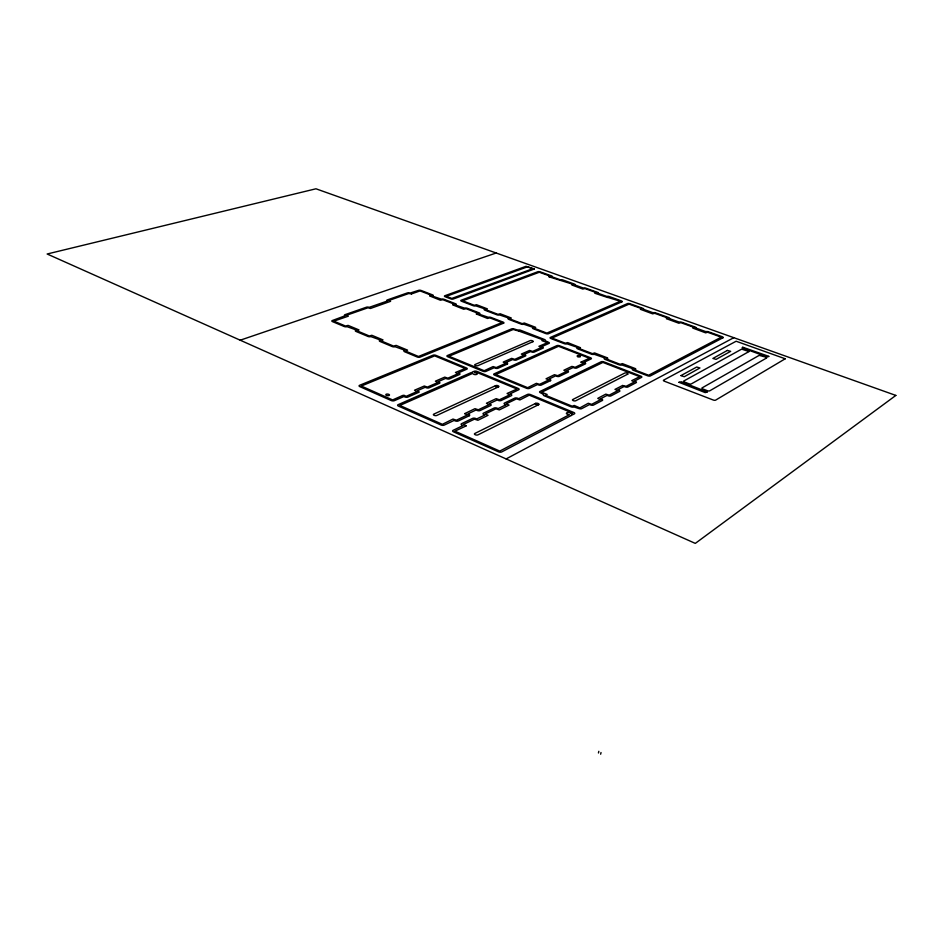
<?xml version="1.0" encoding="UTF-8"?>
<svg xmlns="http://www.w3.org/2000/svg" width="943" height="943" viewBox="0 0 943 943"><rect width="100%" height="100%" fill="white"/><g stroke="black" fill="none" stroke-linecap="round" stroke-linejoin="round"><path stroke-width="1.41" d="M598.451 752.997L598.817 751.312M600.656 754.211L601.021 752.526M607.622 297.493L595.151 293.356M595.151 293.238L596.613 292.766L584.919 288.57L582.798 289.041L571.871 284.998L573.344 284.432L549.038 276.818M549.05 276.712L550.535 276.264L539.302 272.244L462.648 300.805L474.294 305.273L476.51 304.707L487.401 308.868L486.069 309.787L497.975 314.349L500.179 313.76L511.306 318.015L509.998 318.97L522.151 323.626L524.343 323.013L535.718 327.362L534.445 328.341L546.869 333.103L620.353 301.265L607.669 297.363M506.108 458.923L733.819 337.688M538.677 404.63L477.924 434.864A1.945 0.86 7.8 0 1 475.225 434.747A1.945 0.86 7.8 0 1 474.812 433.485L535.659 403.38M498.541 386.842L436.774 415.45A1.91 0.825 7 0 1 434.11 415.333A1.91 0.825 7 0 1 433.78 414.142L495.629 385.64M240.217 340.199L496.195 253.007M411.478 293.957L408.802 293.509L388.728 300.522L390.567 301.324L370.458 308.479L367.947 307.795L346.446 315.304L348.309 316.176L333.846 321.162L345.527 326.03L348.097 325.394L359.024 329.932L357.338 330.958L369.291 335.944L371.848 335.284L383.035 339.928L381.373 340.989L393.526 346.057L396.143 345.397L407.588 350.148L405.973 351.244L418.48 356.466L501.982 322.565L489.9 317.897L487.472 318.439L476.203 313.913L477.948 313.276L466.125 308.715L463.697 309.233L452.687 304.86L454.432 304.188L442.856 299.721L440.357 300.204L429.643 295.937L431.399 295.289L420.071 290.916L411.478 293.921M581.029 362.136L583.623 363.244L575.112 367.322L571.894 366.391L563.879 370.245L566.46 371.471L557.655 375.679L554.437 374.701L546.068 378.768L548.696 379.97L539.585 384.331L536.331 383.329L527.667 387.679L495.77 374.583L558.527 346.281L589.434 358.246L581.029 362.112M466.184 425.776L463.39 424.491L474.423 419.175L477.936 420.272L488.014 415.297L485.256 413.953L495.877 408.838L499.342 409.899L509.031 405.113L506.297 403.804L516.516 398.877L519.888 399.938L529.271 395.164L572.554 413.081L571.258 413.753C568.546 410.7 562.794 413.847 569.419 414.708L499.766 451.084L454.927 431.163L466.172 425.882M580.452 347.696L567.627 342.58L565.317 343.193L551.997 338.065L629.064 304.141L641.818 308.703L640.38 309.304L652.615 313.83L654.701 313.324L667.727 317.98L666.347 318.651L678.819 323.225L680.893 322.695L694.201 327.457L692.81 328.093L705.6 332.832L707.663 332.278L721.277 337.146L648.607 375.243L634.309 369.739L635.877 369.149L635.37 368.595L622.392 363.621L620.188 364.304L606.219 358.929L607.811 358.364L607.398 357.845L594.585 352.941L592.428 353.625L578.79 348.38L580.416 347.802M464.71 413.647L467.469 414.932L456.412 420.189L452.97 419.069L442.373 424.315L399.856 405.455L472.537 373.44C474.753 376.292 481.071 373.322 474.459 372.591L475.814 371.99L517 389.011L507.063 393.49L509.621 394.905L499.389 399.773L496.136 398.665L486.411 403.25L488.945 404.724L478.313 409.781L474.966 408.673L464.722 413.612M518.898 331.111L513.204 329.496L448.986 356.242L484.195 370.717L493.118 366.568L496.266 367.57L505.578 363.42L503.185 362.1L511.684 358.364L514.748 359.354L523.754 355.346L521.361 354.061L529.589 350.442L532.618 351.409L541.329 347.531L538.913 346.293L547.388 342.745L541.895 340.576L543.38 339.975L518.886 331.076M402.555 395.541L392.618 399.915L361.275 386.052L434.676 355.876L465.158 368.489L455.481 372.473L457.874 373.805L447.89 378.155L444.742 377.129L435.371 381.184L437.729 382.575L427.391 387.078L424.267 386.017L414.496 390.225L416.853 391.651L406.138 396.319L403.993 395.247L402.555 395.541M742.73 347.283L742.094 347.814L767.001 356.867L769.075 356.442L742.754 347.224M680.987 375.644L684.276 376.728L699.918 367.97L696.7 367.027L681.023 375.562M622.604 385.487L614.989 389.388L617.736 390.685L609.202 395.152L605.783 394.139L597.744 398.37L600.514 399.702L591.674 404.335L588.255 403.274L579.862 407.895L574.252 405.455L572.153 406.185L545.549 395.258L547.14 394.445L541.706 392.229L602.907 362.418L639.778 376.681L631.727 380.642L634.38 381.974L626.128 386.288L622.604 385.487M678.984 382.304L705.175 392.594L707.427 392.04L681.317 381.762L678.984 382.304M785.271 358.741L715.643 400.127A1.792 0.695 11.6 0 1 713.262 400.021L664.285 381.172A1.745 0.672 10.7 0 1 663.636 380.135L736.129 341.236L785.26 358.8M727.359 350.442L712.896 358.446L716.079 359.366L730.672 351.338L727.359 350.419M748.99 351.55L691.325 383.895A1.756 0.672 11.1 0 1 688.991 383.777L684.453 382.045A1.745 0.672 11 0 1 683.781 381.007L741.646 349.146L748.99 351.55M534.422 268.967L453.3 299.014A1.886 0.672 7 0 1 450.66 298.848L445.167 296.739A1.886 0.672 7 0 1 444.825 295.748L526.029 266.315L534.422 268.967M895.85 395.423L695.297 543.392L47.15 253.997L315.964 188.789L895.85 395.423M766.459 358.045L709.749 390.815A1.768 0.684 11.4 0 1 707.391 390.697L702.794 388.94A1.768 0.672 11.3 0 1 702.087 387.891L759.186 355.37L765.704 357.102A1.662 0.589 11.8 0 1 766.459 358.045M602.341 400.445L593.512 405.077A2.192 0.896 9.8 0 1 590.518 404.936L589.552 404.547L581.701 408.649A2.216 0.919 9.6 0 1 578.684 408.508L573.992 406.94A2.204 0.908 9.4 0 1 570.963 406.798L544.335 395.848A2.181 0.896 8.9 0 1 543.757 394.516L540.504 392.818A2.169 0.884 8.8 0 1 539.926 391.51L601.186 361.747A2.051 0.79 9.6 0 1 603.968 361.9L640.827 376.139A2.086 0.802 10.3 0 1 641.558 377.365L634.509 381.055L635.441 381.42A2.11 0.825 10.3 0 1 636.171 382.669L627.932 386.995A2.122 0.837 10.2 0 1 625.056 386.854L624.113 386.489L617.889 389.742L618.832 390.107A2.145 0.849 10.1 0 1 619.551 391.404L611.017 395.883A2.157 0.872 10 0 1 608.082 395.742L607.127 395.365L600.691 398.724L601.646 399.113A2.181 0.884 9.9 0 1 602.341 400.445M722.963 337.759L650.387 375.927A2.086 0.802 10.4 0 1 647.57 375.786L633.272 370.269A2.063 0.79 10.1 0 1 632.553 369.067L633.095 368.784L621.92 364.976A2.051 0.778 9.9 0 1 619.127 364.823L605.158 359.448A2.039 0.778 9.6 0 1 604.51 358.269L605.064 358.01L594.125 354.273A2.027 0.766 9.4 0 1 591.355 354.132L577.717 348.875A2.016 0.754 9.2 0 1 577.116 347.731L577.682 347.472L566.979 343.83A2.004 0.754 8.9 0 1 564.232 343.676L550.912 338.549A1.98 0.743 8.7 0 1 550.37 337.441L627.496 303.587A1.851 0.637 9.6 0 1 629.995 303.729L642.737 308.29A1.862 0.637 9.8 0 1 643.397 309.269L653.098 312.746A1.874 0.648 10 0 1 655.621 312.887L668.634 317.543A1.886 0.648 10.2 0 1 669.341 318.557L679.255 322.105A1.898 0.66 10.4 0 1 681.789 322.258L695.097 327.009A1.91 0.66 10.6 0 1 695.863 328.046L705.989 331.677A1.921 0.672 10.8 0 1 708.547 331.818L722.149 336.686A1.933 0.672 11 0 1 722.963 337.759M571.281 415.486L501.688 451.945A2.381 1.073 8.4 0 1 498.387 451.803L453.524 431.847A2.334 1.026 7.4 0 1 453.088 430.35L462.966 425.576L462.011 425.152A2.31 1.002 7.5 0 1 461.551 423.69L472.608 418.374A2.287 0.99 7.7 0 1 475.779 418.515L476.722 418.928L484.879 415.003L483.924 414.59A2.263 0.967 7.9 0 1 483.441 413.175L494.073 408.06A2.24 0.955 8.1 0 1 497.173 408.201L498.116 408.602L505.955 404.818L505.024 404.429A2.228 0.931 8.3 0 1 504.505 403.05L514.737 398.135A2.204 0.919 8.4 0 1 517.766 398.276L518.709 398.665L527.491 394.433A2.181 0.896 8.6 0 1 530.496 394.575L573.745 412.456A2.228 0.931 9.5 0 1 574.405 413.847L573.108 414.519A2.24 0.931 9.5 0 1 571.541 414.731A2.24 0.943 9.4 0 1 571.281 415.486M627.696 374.182L575.76 400.763A1.827 0.743 9.4 0 1 573.261 400.645A1.827 0.743 9.4 0 1 572.731 399.537L624.761 373.051A1.733 0.672 10.1 0 1 627.107 373.169A1.733 0.672 10.1 0 1 627.696 374.182M550.453 380.677L541.353 385.05A2.145 0.86 8.7 0 1 538.394 384.897L537.51 384.544L529.436 388.41A2.157 0.884 8.6 0 1 526.453 388.257L494.533 375.137A2.134 0.86 8 0 1 494.061 373.876L556.877 345.633A2.016 0.754 8.8 0 1 559.623 345.786L590.507 357.739A2.039 0.778 9.4 0 1 591.143 358.906L583.858 362.395L584.719 362.725A2.063 0.79 9.3 0 1 585.344 363.915L576.845 368.006A2.075 0.802 9.2 0 1 574.004 367.853L573.132 367.511L566.719 370.587L567.592 370.929A2.098 0.825 9.1 0 1 568.193 372.155L559.399 376.375A2.11 0.837 9 0 1 556.5 376.233L555.627 375.88L548.991 379.062L549.875 379.404A2.122 0.849 8.9 0 1 550.453 380.677M469.284 415.722L458.239 420.991A2.299 1.002 7.4 0 1 455.033 420.849L454.09 420.425L444.188 425.128A2.31 1.014 7.1 0 1 440.959 424.987L398.429 406.091A2.275 0.978 6.3 0 1 398.111 404.677L470.84 372.733A2.134 0.86 7.5 0 1 472.396 372.556A2.134 0.86 7.6 0 1 472.761 371.884L474.117 371.294A2.122 0.86 7.6 0 1 477.075 371.436L518.226 388.433A2.169 0.884 8.4 0 1 518.756 389.742L509.951 393.915L510.882 394.304A2.192 0.908 8.3 0 1 511.401 395.636L501.169 400.516A2.216 0.919 8.1 0 1 498.104 400.374L497.173 399.985L489.311 403.71L490.254 404.111A2.228 0.943 7.9 0 1 490.737 405.49L480.117 410.559A2.251 0.955 7.8 0 1 476.981 410.417L476.05 410.005L467.881 413.883L468.824 414.295A2.275 0.978 7.6 0 1 469.284 415.722M507.275 364.104L497.963 368.265A2.11 0.837 7.9 0 1 495.04 368.112L494.156 367.746L485.893 371.412A2.122 0.849 7.7 0 1 482.957 371.271L447.725 356.76A2.086 0.825 7.1 0 1 447.336 355.558L511.613 328.871A1.969 0.731 8.1 0 1 514.324 329.024L517.978 330.133A1.969 0.731 8.2 0 1 520.701 330.286L544.488 339.492A1.992 0.754 8.6 0 1 545.03 340.6L548.496 342.25A2.004 0.754 8.6 0 1 549.038 343.382L541.588 346.694L542.449 347.036A2.016 0.766 8.6 0 1 542.991 348.179L534.28 352.057A2.039 0.778 8.5 0 1 531.475 351.916L530.603 351.562L524.037 354.485L524.909 354.827A2.051 0.79 8.3 0 1 525.428 356.006L516.422 360.026A2.075 0.813 8.2 0 1 513.57 359.872L512.686 359.519L505.896 362.536L506.78 362.89A2.086 0.825 8.1 0 1 507.275 364.104M418.586 392.406L407.871 397.086A2.24 0.943 6.4 0 1 404.736 396.932L403.875 396.555L394.351 400.692A2.251 0.967 6.1 0 1 391.192 400.539L359.837 386.642A2.228 0.931 5.5 0 1 359.601 385.298L433.037 355.205A2.086 0.825 6.9 0 1 435.949 355.358L466.42 367.947A2.122 0.849 7.4 0 1 466.844 369.184L458.31 372.898L459.158 373.251A2.145 0.872 7.3 0 1 459.571 374.512L449.587 378.874A2.157 0.884 7.1 0 1 446.581 378.721L445.733 378.367L438.2 381.632L439.061 381.998A2.181 0.896 7 0 1 439.438 383.306L429.1 387.809A2.192 0.919 6.8 0 1 426.036 387.667L425.175 387.29L417.372 390.685L418.232 391.062A2.216 0.931 6.6 0 1 418.586 392.406M621.909 301.819L548.496 333.728A1.969 0.731 8.6 0 1 545.785 333.574L533.349 328.801A1.957 0.719 8.4 0 1 532.842 327.728L533.42 327.48L523.742 324.239A1.945 0.719 8.2 0 1 521.055 324.086L508.89 319.418A1.933 0.707 8 0 1 508.43 318.369L509.008 318.133L499.519 314.95A1.921 0.695 7.8 0 1 496.855 314.797L484.95 310.223A1.91 0.695 7.6 0 1 484.537 309.198L485.115 308.974L475.814 305.862A1.91 0.684 7.4 0 1 473.174 305.709L461.516 301.23A1.898 0.684 7.2 0 1 461.151 300.228L537.852 271.725A1.768 0.589 8.2 0 1 540.28 271.879L551.514 275.886A1.78 0.589 8.4 0 1 551.997 276.794L560.401 279.8A1.792 0.601 8.5 0 1 562.853 279.953L574.311 284.043A1.792 0.601 8.7 0 1 574.841 284.963L583.411 288.039A1.803 0.613 8.9 0 1 585.886 288.181L597.567 292.365A1.815 0.613 9.1 0 1 598.145 293.308L606.891 296.444A1.827 0.625 9.2 0 1 609.367 296.585L621.296 300.852A1.839 0.625 9.4 0 1 621.909 301.819M532.866 341.708L477.83 365.684A1.756 0.695 7.6 0 1 475.402 365.554A1.756 0.695 7.6 0 1 475.036 364.528L530.143 340.635A1.674 0.625 8.4 0 1 532.441 340.765A1.674 0.625 8.4 0 1 532.866 341.708M503.55 323.178L420.106 357.138A2.098 0.837 6.6 0 1 417.171 356.996L404.653 351.763A2.086 0.825 6.4 0 1 404.358 350.572L405.042 350.301L395.082 346.729A2.075 0.813 6.1 0 1 392.205 346.564L380.053 341.484A2.063 0.802 5.9 0 1 379.805 340.329L380.489 340.069L370.847 336.592A2.051 0.79 5.7 0 1 367.959 336.439L356.006 331.441A2.039 0.79 5.6 0 1 355.806 330.321L356.489 330.062L347.048 326.667A2.039 0.778 5.4 0 1 344.195 326.514L332.502 321.634A2.027 0.766 5.2 0 1 332.337 320.526L345.138 315.764A1.992 0.743 5.4 0 1 344.949 314.691L366.462 307.194A1.957 0.719 5.8 0 1 369.208 307.347L387.502 300.958A1.921 0.695 6.1 0 1 387.243 299.945L407.341 292.931A1.898 0.672 6.4 0 1 409.993 293.096L418.609 290.35A1.874 0.672 6.6 0 1 421.238 290.503L432.566 294.876A1.886 0.672 6.7 0 1 432.884 295.866L432.283 296.078L441.359 299.143A1.898 0.684 6.9 0 1 444.012 299.296L455.575 303.764A1.91 0.684 7.1 0 1 455.94 304.778L455.339 305.002L464.604 308.125A1.921 0.695 7.3 0 1 467.268 308.278L479.079 312.84A1.933 0.707 7.5 0 1 479.492 313.878L478.903 314.102L488.344 317.296A1.945 0.707 7.7 0 1 491.032 317.449L503.102 322.105A1.957 0.719 7.9 0 1 503.55 323.178M532.677 268.743L451.803 298.436L446.31 296.326L527.385 266.857L532.677 268.743M386.547 395.4A1.874 0.79 6 0 0 389.494 395.105A1.874 0.79 6 0 0 386.901 394.068A1.874 0.79 6 0 0 386.547 395.4M577.823 356.666A1.697 0.648 9.2 0 0 580.464 356.56A1.697 0.648 9.2 0 0 578.094 355.582A1.697 0.648 9.2 0 0 577.823 356.666M495.994 386.701A1.803 0.743 8 0 0 498.859 386.547A1.803 0.743 8 0 0 496.395 385.475A1.803 0.743 8 0 0 495.994 386.701M536.072 404.488A1.839 0.766 8.8 0 0 538.972 404.335A1.839 0.766 8.8 0 0 536.449 403.203A1.839 0.766 8.8 0 0 536.072 404.488"/></g></svg>
